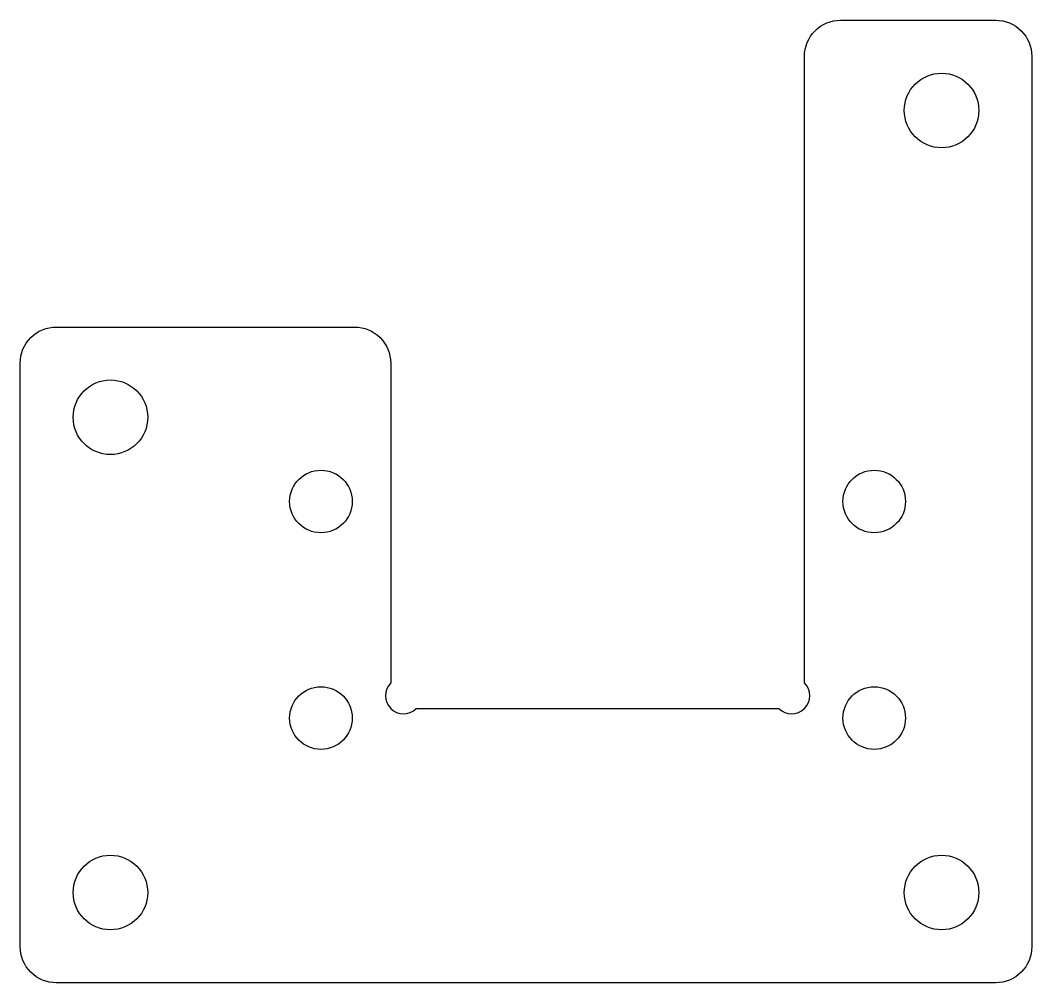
# Model space of a CAD drawing. Header units: millimetres. Extents: x -48 to 36.1, y -40 to 40.
import ezdxf

# ---------------------------------------------------------------- set-up
doc = ezdxf.new("R2010")
doc.units = ezdxf.units.MM

msp = doc.modelspace()

# ---------------------------------------------------------------- linework, layer by layer
msp.add_lwpolyline([(33.1, -40), (-45, -40, -0.414214), (-48, -37), (-48, 11.5, -0.414214), (-45, 14.5), (-20.2, 14.5, -0.414214), (-17.2, 11.5), (-17.2, -15.079, 1), (-15.079, -17.2), (15.079, -17.2, 1), (17.2, -15.079), (17.2, 37, -0.414214), (20.2, 40), (33.1, 40, -0.414214), (36.1, 37), (36.1, -37, -0.414214)], format="xyb", close=True)
for centre, radius in [((28.6, 32.5), 3.1), ((-40.5, 7), 3.1), ((-23, 0), 2.6), ((23, 0), 2.6), ((-23, -18), 2.6), ((23, -18), 2.6), ((-40.5, -32.5), 3.1), ((28.6, -32.5), 3.1)]:
    msp.add_circle(centre, radius)

doc.saveas('drawing.dxf')
